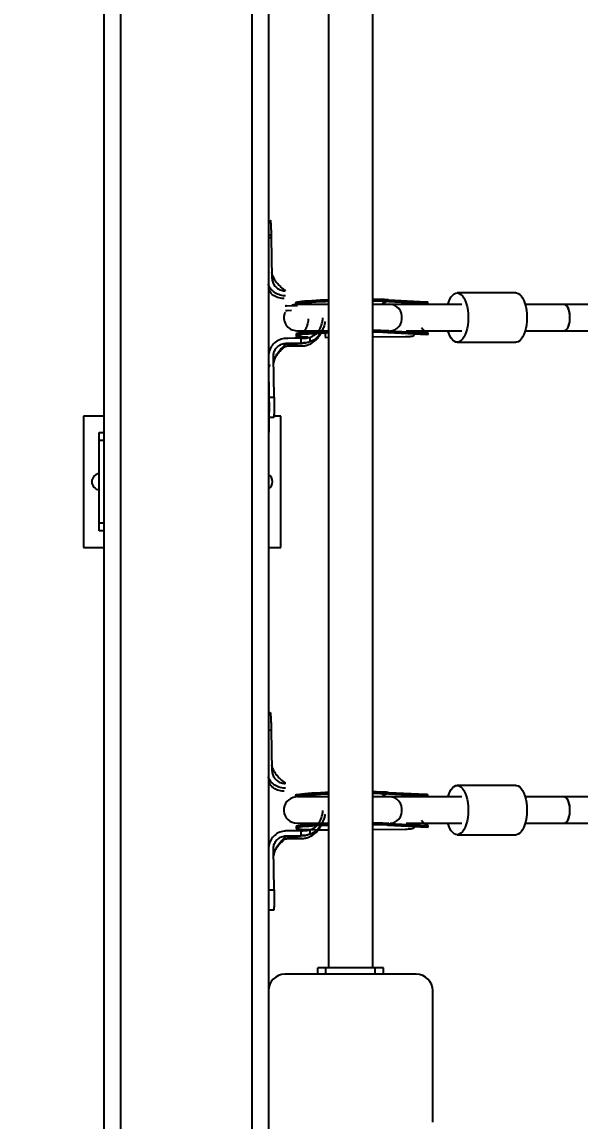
# Model space of a CAD drawing. Header units: millimetres. Extents: x -3365 to 2979, y -3775 to 2808.
# Drawn here: x -1121 to -781, y -32 to 638 of the extents above; entities that cross this region are included whole.
import ezdxf

# ---------------------------------------------------------------- set-up
doc = ezdxf.new("R2010")
doc.units = ezdxf.units.MM
for name, color, linetype in [('DIKOM_ОБЪЕКТ', 7, 'Continuous'), ('DIKOM_РАЗМЕР_ЗОНА', 7, 'Continuous'), ('DIKOM_РАЗМЕР_ОБЪЕКТА', 7, 'Continuous')]:
    doc.layers.add(name, color=color, linetype=linetype)
doc.styles.add('style1', font='arial.ttf', dxfattribs={"width": 0.8})
doc.dimstyles.new('1-50', dxfattribs={"dimtxt": 300, "dimasz": 200, "dimexe": 100, "dimexo": 0, "dimgap": 100, "dimtad": 1, "dimdec": 0, "dimtxsty": 'style1', "dimcen": 0, "dimclrd": 7, "dimclre": 7, "dimadec": 1, "dimazin": 2, "dimtfac": 1, "dimtdec": 0, "dimtmove": 0, "dimatfit": 3, "dimfxl": 0, "dimlwd": 25, "dimlwe": 18, "dimarcsym": 0})

# ---------------------------------------------------------------- blocks, each defined once
blk = doc.blocks.new('*D10')
at = {"layer": 'Defpoints', "color": 0, "transparency": 16777216}
for p in [(-921.14, 1308.33), (-1680.72, -1441.67), (325.78, -1441.67)]:
    blk.add_point(p, dxfattribs=at)
at = {"layer": 'DIKOM_РАЗМЕР_ОБЪЕКТА', "color": 7, "lineweight": 18, "transparency": 16777216}
for p, q in [((-921.14, 1308.33), (-1780.72, 1308.33)), ((325.78, -1441.67), (-1780.72, -1441.67))]:
    blk.add_line(p, q, dxfattribs=at)
at = {"layer": 'DIKOM_РАЗМЕР_ОБЪЕКТА', "color": 7, "lineweight": 25, "transparency": 16777216}
blk.add_line((-1680.72, 1108.33), (-1680.72, -1241.67), dxfattribs=at)
at = {"layer": 'DIKOM_РАЗМЕР_ОБЪЕКТА', "color": 7, "transparency": 16777216}
for points in [[(-1714.05, 1108.33), (-1647.38, 1108.33), (-1680.72, 1308.33)], [(-1714.05, -1241.67), (-1647.38, -1241.67), (-1680.72, -1441.67)]]:
    blk.add_solid(points, dxfattribs=at)
at = {"layer": 'DIKOM_РАЗМЕР_ОБЪЕКТА', "color": 0, "transparency": 16777216, "insert": (-1933.89, 16.54), "char_height": 300, "attachment_point": 5, "rotation": 90, "style": 'style1'}
blk.add_mtext('2750', dxfattribs=at)
blk = doc.blocks.new('*D12')
at = {"layer": 'Defpoints', "color": 0, "transparency": 16777216}
for p in [(-2915.08, 2808.33), (772.79, 2808.33), (178.86, -2941.67)]:
    blk.add_point(p, dxfattribs=at)
at = {"layer": 'DIKOM_РАЗМЕР_ЗОНА', "color": 7, "lineweight": 18, "transparency": 16777216}
for p, q in [((772.79, 2808.33), (-3015.08, 2808.33)), ((178.86, -2941.67), (-3015.08, -2941.67))]:
    blk.add_line(p, q, dxfattribs=at)
at = {"layer": 'DIKOM_РАЗМЕР_ЗОНА', "color": 7, "lineweight": 25, "transparency": 16777216}
blk.add_line((-2915.08, -2741.67), (-2915.08, 2608.33), dxfattribs=at)
at = {"layer": 'DIKOM_РАЗМЕР_ЗОНА', "color": 7, "transparency": 16777216}
for points in [[(-2948.41, 2608.33), (-2881.74, 2608.33), (-2915.08, 2808.33)], [(-2948.41, -2741.67), (-2881.74, -2741.67), (-2915.08, -2941.67)]]:
    blk.add_solid(points, dxfattribs=at)
at = {"layer": 'DIKOM_РАЗМЕР_ЗОНА', "color": 0, "transparency": 16777216, "insert": (-3168.25, 58.33), "char_height": 300, "attachment_point": 5, "rotation": 90, "style": 'style1'}
blk.add_mtext('5750', dxfattribs=at)

msp = doc.modelspace()

# ---------------------------------------------------------------- linework, layer by layer
at = {"layer": 'DIKOM_ОБЪЕКТ'}
for p, q in [((-1071.14, -1291.67), (-1071.14, 1308.33)), ((-1061.14, 1308.33), (-1061.14, -1291.67)), ((-981.14, -1291.67), (-981.14, 1308.33)), ((-971.14, 1068.33), (-971.14, 48.33)), ((-934.64, 1054.33), (-934.64, 62.33)), ((-907.64, 62.33), (-907.64, 1054.33)), ((-969.98, 508.4), (-971.14, 508.38)), ((-971.14, 507.09), (-969.43, 507.12)), ((-969.43, 507.12), (-968.99, 482.43)), ((-898.09, 469.12), (-898.08, 468.12)), ((-898.09, 469.12), (-875.1, 467.97)), ((-820.46, 473.3), (-856.24, 473.3)), ((-960.85, 465.44), (-959.86, 465.46)), ((-959.8, 462.46), (-960.8, 462.44)), ((-959.86, 465.46), (-953.38, 465.57)), ((-957.12, 462.51), (-959.8, 462.46)), ((-954.66, 467.25), (-954.64, 466.25)), ((-934.64, 466.3), (-953.61, 466.3)), ((-896.94, 466.3), (-907.64, 466.3)), ((-898.08, 468.12), (-875.08, 466.97)), ((-853.5, 466.3), (-896.94, 466.3)), ((-875.08, 466.97), (-875.1, 467.97)), ((-874.18, 466.8), (-874.2, 467.8)), ((-791.14, 466.3), (-814.79, 466.3)), ((-773.37, 466.3), (-791.14, 466.3)), ((-961.4, 460.7), (-961.54, 460.7)), ((-953.77, 450.3), (-934.64, 450.3)), ((-898.42, 449.15), (-873.89, 447.92)), ((-897.73, 449.15), (-898.42, 449.15)), ((-897.74, 450.15), (-897.73, 449.15)), ((-897.74, 450.15), (-874.75, 449)), ((-897.73, 449.15), (-874.73, 448)), ((-887.33, 450.3), (-853.5, 450.3)), ((-874.73, 448), (-874.75, 449)), ((-873.83, 447.92), (-873.85, 448.93)), ((-814.79, 450.3), (-791.14, 450.3)), ((-791.14, 450.3), (-773.37, 450.3)), ((-959.34, 445.63), (-960.34, 445.61)), ((-960.29, 442.62), (-959.29, 442.64)), ((-951.21, 445.77), (-959.34, 445.63)), ((-959.29, 442.64), (-951.15, 442.77)), ((-954.31, 448.28), (-954.29, 447.28)), ((-951.15, 442.77), (-951.21, 445.77)), ((-950.21, 442.82), (-948.36, 442.91)), ((-946.01, 446.22), (-945.97, 443.5)), ((-936.83, 446.27), (-934.64, 446.26)), ((-907.64, 446.54), (-887.61, 446.78)), ((-856.24, 443.3), (-820.46, 443.3)), ((-960.31, 440.88), (-960.03, 440.89)), ((-960.03, 440.89), (-951.89, 441.02)), ((-959.52, 441.79), (-959.51, 441.82)), ((-967.71, 409.81), (-968.14, 434.48)), ((-971.14, 425.31), (-970.7, 400.62)), ((-970.7, 409.76), (-967.71, 409.81)), ((-1083.64, 398.33), (-1083.64, 318.33)), ((-1071.14, 398.33), (-1083.64, 398.33)), ((-970.89, 397.59), (-967.89, 397.65)), ((-963.64, 398.33), (-967.69, 398.33)), ((-963.64, 318.33), (-963.64, 398.33)), ((-1074.14, 383.33), (-1074.14, 388.33)), ((-1074.14, 388.33), (-1071.14, 388.33)), ((-1071.14, 383.33), (-1074.14, 383.33)), ((-1074.14, 333.33), (-1074.14, 383.33)), ((-1074.14, 333.33), (-1071.14, 333.33)), ((-1074.14, 328.33), (-1074.14, 333.33)), ((-1071.14, 328.33), (-1074.14, 328.33)), ((-1083.64, 318.33), (-1071.14, 318.33)), ((-971.14, 318.33), (-963.64, 318.33)), ((-969.98, 217.53), (-971.14, 217.51)), ((-971.14, 207.09), (-969.43, 207.12)), ((-969.43, 207.12), (-968.99, 182.43)), ((-898.09, 169.12), (-898.08, 168.12)), ((-898.09, 169.12), (-875.1, 167.97)), ((-898.08, 168.12), (-875.08, 166.97)), ((-875.08, 166.97), (-875.1, 167.97)), ((-874.18, 166.8), (-874.2, 167.8)), ((-820.46, 173.3), (-856.24, 173.3)), ((-954.66, 167.25), (-954.64, 166.25)), ((-934.64, 166.3), (-953.61, 166.3)), ((-896.94, 166.3), (-907.64, 166.3)), ((-853.5, 166.3), (-896.94, 166.3)), ((-791.14, 166.3), (-814.79, 166.3)), ((-773.37, 166.3), (-791.14, 166.3)), ((-954.31, 148.28), (-954.29, 147.28)), ((-953.77, 150.3), (-934.64, 150.3)), ((-898.42, 149.15), (-873.89, 147.92)), ((-897.73, 149.15), (-898.42, 149.15)), ((-897.74, 150.15), (-897.73, 149.15)), ((-897.74, 150.15), (-874.75, 149)), ((-897.73, 149.15), (-874.73, 148)), ((-887.33, 150.3), (-853.5, 150.3)), ((-874.73, 148), (-874.75, 149)), ((-873.83, 147.92), (-873.85, 148.93)), ((-814.79, 150.3), (-791.14, 150.3)), ((-791.14, 150.3), (-773.37, 150.3)), ((-959.34, 145.63), (-960.34, 145.61)), ((-960.31, 140.88), (-960.03, 140.89)), ((-960.29, 142.62), (-959.29, 142.63)), ((-960.03, 140.89), (-951.89, 141.02)), ((-959.52, 141.79), (-959.51, 141.82)), ((-951.21, 145.77), (-959.34, 145.63)), ((-959.29, 142.63), (-951.15, 142.77)), ((-951.15, 142.77), (-951.21, 145.77)), ((-950.21, 142.82), (-948.36, 142.91)), ((-946.01, 146.22), (-945.97, 143.5)), ((-907.64, 146.54), (-887.61, 146.78)), ((-856.24, 143.3), (-820.46, 143.3)), ((-967.71, 109.81), (-968.14, 134.48)), ((-970.7, 109.76), (-967.71, 109.81)), ((-970.89, 97.59), (-967.89, 97.64)), ((-941.14, 58.33), (-941.14, 62.33)), ((-936.14, 62.33), (-941.14, 62.33)), ((-936.14, 58.33), (-936.14, 62.33)), ((-906.14, 62.33), (-936.14, 62.33)), ((-906.14, 58.33), (-906.14, 62.33)), ((-901.14, 62.33), (-906.14, 62.33)), ((-901.14, 58.33), (-901.14, 62.33)), ((-881.14, 58.33), (-961.14, 58.33)), ((-971.14, 48.33), (-971.14, -31.67)), ((-871.14, -31.67), (-871.14, 48.33)), ((-971.14, -31.67), (-971.14, -1051.67))]:
    msp.add_line(p, q, dxfattribs=at)
at = {"layer": 'DIKOM_ОБЪЕКТ', "flags": 128}
for points in [[(-861.91, 466.3), (-861.41, 467.84), (-860.7, 469.5), (-859.89, 470.89), (-858.98, 471.99), (-858.02, 472.76), (-857.01, 473.2), (-855.98, 473.29), (-854.96, 473.03), (-853.97, 472.42), (-853.03, 471.48), (-852.17, 470.23), (-851.41, 468.7), (-850.75, 466.93), (-850.23, 464.96), (-849.84, 462.83), (-849.61, 460.59), (-849.53, 458.3)], [(-820.46, 473.3), (-820.21, 473.29), (-819.18, 473.03), (-818.19, 472.42), (-817.26, 471.48), (-816.4, 470.23), (-815.63, 468.7), (-814.98, 466.93), (-814.45, 464.96), (-814.07, 462.83), (-813.83, 460.59), (-813.75, 458.3)], [(-934.64, 469), (-936.41, 468.93), (-939.37, 468.81), (-942.14, 468.67), (-944.69, 468.52), (-947.01, 468.36), (-949.06, 468.2), (-950.81, 468.03), (-952.26, 467.87), (-953.37, 467.7), (-954.15, 467.53), (-954.57, 467.36), (-954.66, 467.25)], [(-934.64, 468), (-936.4, 467.93), (-939.35, 467.81), (-942.12, 467.67), (-944.68, 467.52), (-946.99, 467.36), (-949.04, 467.2), (-950.8, 467.04), (-952.24, 466.87), (-953.36, 466.7), (-954.13, 466.53), (-954.55, 466.36), (-954.64, 466.25)], [(-896.94, 450.3), (-895.78, 450.4), (-894.29, 450.87), (-892.92, 451.68), (-891.75, 452.8), (-890.81, 454.18), (-890.16, 455.75), (-889.83, 457.43), (-889.83, 459.16), (-890.16, 460.85), (-890.81, 462.42), (-891.75, 463.8), (-892.92, 464.92), (-894.29, 465.73), (-895.78, 466.19), (-896.94, 466.3)], [(-791.14, 450.3), (-790.37, 450.49), (-789.64, 451.04), (-788.98, 451.93), (-788.42, 453.12), (-787.98, 454.55), (-787.7, 456.16), (-787.57, 457.87), (-787.61, 459.59), (-787.82, 461.26), (-788.18, 462.79), (-788.68, 464.11), (-789.3, 465.15), (-790, 465.88), (-790.76, 466.25), (-791.14, 466.3)], [(-791.14, 450.3), (-790.56, 450.4), (-789.82, 450.87), (-789.14, 451.68), (-788.55, 452.8), (-788.08, 454.18), (-787.75, 455.75), (-787.59, 457.43), (-787.59, 459.16), (-787.75, 460.85), (-788.08, 462.42), (-788.55, 463.8), (-789.14, 464.92), (-789.82, 465.73), (-790.56, 466.19), (-791.14, 466.3)], [(-849.53, 458.3), (-849.61, 456.01), (-849.84, 453.77), (-850.23, 451.64), (-850.75, 449.67), (-851.41, 447.9), (-852.17, 446.37), (-853.03, 445.12), (-853.97, 444.18), (-854.96, 443.57), (-855.98, 443.31), (-857.01, 443.4), (-858.02, 443.84), (-858.98, 444.61), (-859.89, 445.71), (-860.7, 447.1), (-861.41, 448.76), (-861.91, 450.3)], [(-813.75, 458.3), (-813.83, 456.01), (-814.07, 453.77), (-814.45, 451.64), (-814.98, 449.67), (-815.63, 447.9), (-816.4, 446.37), (-817.26, 445.12), (-818.19, 444.18), (-819.18, 443.57), (-820.21, 443.31), (-820.46, 443.3)], [(-934.64, 450.01), (-936.07, 449.96), (-939.02, 449.83), (-941.79, 449.69), (-944.34, 449.54), (-946.66, 449.39), (-948.71, 449.23), (-950.47, 449.06), (-951.91, 448.89), (-953.03, 448.72), (-953.8, 448.55), (-954.22, 448.39), (-954.31, 448.28)], [(-934.64, 449.01), (-936.05, 448.96), (-939, 448.83), (-941.77, 448.69), (-944.33, 448.55), (-946.64, 448.39), (-948.69, 448.23), (-950.45, 448.06), (-951.89, 447.89), (-953.01, 447.72), (-953.78, 447.55), (-954.2, 447.39), (-954.27, 447.23), (-953.99, 447.08), (-953.35, 446.93), (-952.36, 446.8), (-951.04, 446.68), (-949.4, 446.57), (-947.47, 446.48), (-947.22, 446.47)], [(-898.42, 449.15), (-899.36, 449.26), (-899.65, 449.32)], [(-877.95, 452.23), (-877.36, 451.43), (-876.12, 450.23)], [(-934.64, 169), (-936.41, 168.93), (-939.37, 168.81), (-942.14, 168.67), (-944.69, 168.52), (-947.01, 168.36), (-949.06, 168.2), (-950.81, 168.03), (-952.26, 167.87), (-953.37, 167.7), (-954.15, 167.53), (-954.57, 167.36), (-954.66, 167.25)], [(-934.64, 168), (-936.4, 167.93), (-939.35, 167.81), (-942.12, 167.67), (-944.68, 167.52), (-946.99, 167.36), (-949.04, 167.2), (-950.8, 167.04), (-952.24, 166.87), (-953.36, 166.7), (-954.13, 166.53), (-954.55, 166.36), (-954.64, 166.25)], [(-861.91, 166.3), (-861.41, 167.84), (-860.7, 169.5), (-859.89, 170.89), (-858.98, 171.99), (-858.02, 172.76), (-857.01, 173.2), (-855.98, 173.29), (-854.96, 173.03), (-853.97, 172.42), (-853.03, 171.48), (-852.17, 170.23), (-851.41, 168.7), (-850.75, 166.93), (-850.23, 164.96), (-849.84, 162.83), (-849.61, 160.59), (-849.53, 158.3)], [(-820.46, 173.3), (-820.21, 173.29), (-819.18, 173.03), (-818.19, 172.42), (-817.26, 171.48), (-816.4, 170.23), (-815.63, 168.7), (-814.98, 166.93), (-814.45, 164.96), (-814.07, 162.83), (-813.83, 160.59), (-813.75, 158.3)], [(-896.94, 150.3), (-895.78, 150.4), (-894.29, 150.87), (-892.92, 151.68), (-891.75, 152.8), (-890.81, 154.18), (-890.16, 155.75), (-889.83, 157.43), (-889.83, 159.16), (-890.16, 160.85), (-890.81, 162.42), (-891.75, 163.8), (-892.92, 164.92), (-894.29, 165.73), (-895.78, 166.19), (-896.94, 166.3)], [(-791.14, 150.3), (-790.37, 150.49), (-789.64, 151.04), (-788.98, 151.93), (-788.42, 153.12), (-787.98, 154.55), (-787.7, 156.16), (-787.57, 157.87), (-787.61, 159.59), (-787.82, 161.26), (-788.18, 162.79), (-788.68, 164.11), (-789.3, 165.15), (-790, 165.88), (-790.76, 166.25), (-791.14, 166.3)], [(-791.14, 150.3), (-790.56, 150.4), (-789.82, 150.87), (-789.14, 151.68), (-788.55, 152.8), (-788.08, 154.18), (-787.75, 155.75), (-787.59, 157.43), (-787.59, 159.16), (-787.75, 160.85), (-788.08, 162.42), (-788.55, 163.8), (-789.14, 164.92), (-789.82, 165.73), (-790.56, 166.19), (-791.14, 166.3)], [(-849.53, 158.3), (-849.61, 156.01), (-849.84, 153.77), (-850.23, 151.64), (-850.75, 149.67), (-851.41, 147.9), (-852.17, 146.37), (-853.03, 145.12), (-853.97, 144.18), (-854.96, 143.57), (-855.98, 143.31), (-857.01, 143.4), (-858.02, 143.84), (-858.98, 144.61), (-859.89, 145.71), (-860.7, 147.1), (-861.41, 148.76), (-861.91, 150.3)], [(-813.75, 158.3), (-813.83, 156.01), (-814.07, 153.77), (-814.45, 151.64), (-814.98, 149.67), (-815.63, 147.9), (-816.4, 146.37), (-817.26, 145.12), (-818.19, 144.18), (-819.18, 143.57), (-820.21, 143.31), (-820.46, 143.3)], [(-934.64, 150.01), (-936.07, 149.96), (-939.02, 149.83), (-941.79, 149.69), (-944.34, 149.54), (-946.66, 149.39), (-948.71, 149.23), (-950.47, 149.06), (-951.91, 148.89), (-953.03, 148.72), (-953.8, 148.55), (-954.22, 148.39), (-954.31, 148.28)], [(-934.64, 149.01), (-936.05, 148.96), (-939, 148.83), (-941.77, 148.69), (-944.33, 148.55), (-946.64, 148.39), (-948.69, 148.23), (-950.45, 148.06), (-951.89, 147.89), (-953.01, 147.72), (-953.78, 147.55), (-954.2, 147.39), (-954.27, 147.23), (-953.99, 147.08), (-953.35, 146.93), (-952.36, 146.8), (-951.04, 146.68), (-949.4, 146.57), (-947.47, 146.48), (-945.25, 146.4), (-942.78, 146.34), (-940.09, 146.3), (-937.2, 146.27), (-934.64, 146.26)], [(-934.64, 149.01), (-936.05, 148.96), (-939, 148.83), (-941.77, 148.69), (-944.33, 148.55), (-946.64, 148.39), (-948.69, 148.23), (-950.45, 148.06), (-951.89, 147.89), (-953.01, 147.72), (-953.78, 147.55), (-954.2, 147.39), (-954.27, 147.23), (-953.99, 147.08), (-953.35, 146.93), (-952.36, 146.8), (-951.04, 146.68), (-949.4, 146.57), (-947.47, 146.48), (-947.22, 146.47)], [(-898.42, 149.15), (-899.36, 149.26), (-899.65, 149.32)], [(-877.95, 152.23), (-877.36, 151.43), (-876.12, 150.23)]]:
    msp.add_lwpolyline(points, dxfattribs=at)
at = {"layer": 'DIKOM_ОБЪЕКТ'}
for centre, radius, start, end in [((-909.39, 224.37), 245.01, 87.35632, 89.59053), ((-953.77, 458.3), 8, 96.21312, 115.81644), ((-909.38, 223.29), 245.1, 87.35605, 89.5938), ((-897.64, 461.23), 6.91, 93.627, 132.78872), ((-953.77, 458.3), 8, 154.95948, 270), ((-909.53, 187.91), 262.51, 87.42647, 89.58788), ((-909.56, 185.36), 264.05, 87.43219, 89.58494), ((-1073.64, 358.33), 5, 95.73917, 180), ((-973.64, 358.33), 5, 0, 60), ((-1073.64, 358.33), 5, 180, 264.26083), ((-973.64, 358.33), 5, 300, 0), ((-909.41, -76.2), 245.58, 87.3589, 89.58795), ((-909.39, -76.92), 245.31, 87.35701, 89.59284), ((-897.64, 161.23), 6.91, 93.62993, 132.78579), ((-953.77, 158.3), 8, 96.21312, 270), ((-909.61, -115.07), 265.48, 87.43859, 89.57577), ((-909.56, -114.64), 264.05, 87.43219, 89.58494), ((-961.14, 48.33), 10, 90, 180), ((-881.14, 48.33), 10, 0, 90)]:
    msp.add_arc(centre, radius, start, end, dxfattribs=at)
for points, knots in [([(-969.98, 517.49), (-969.96, 517.47), (-969.92, 517.43), (-969.84, 516.7), (-969.75, 515.44), (-969.66, 513.63), (-969.55, 511), (-969.48, 508.58), (-969.43, 507.12)], [0, 0, 0, 0, 0.127549, 0.282777, 0.442509, 0.597737, 0.757466, 1, 1, 1, 1]), ([(-960.51, 474.63), (-960.7, 474.7), (-961.1, 474.84), (-961.96, 475.54), (-962.9, 476.39), (-964.03, 477.32), (-964.98, 478.26), (-965.95, 479.36), (-967.05, 480.8), (-967.96, 482.44), (-968.56, 483.95), (-968.83, 484.79), (-968.98, 485.34), (-969.03, 485.58), (-969.05, 485.67)], [0, 0, 0, 0, 0.042865, 0.089169, 0.227718, 0.327811, 0.424984, 0.532171, 0.650254, 0.817672, 0.900808, 0.941221, 0.975672, 1, 1, 1, 1]), ([(-968.99, 482.43), (-968.98, 482.21), (-968.93, 481.09), (-968.37, 479.11), (-966.81, 476.87), (-964.6, 475.27), (-962.49, 474.62), (-961.22, 474.59), (-960.85, 474.58)], [0, 0, 0, 0, 0.054131, 0.268333, 0.482534, 0.697283, 0.911983, 1, 1, 1, 1]), ([(-960.8, 471.58), (-960.89, 471.58), (-961.31, 471.58), (-962.97, 471.67), (-965.77, 472.42), (-968.79, 474.6), (-970.67, 476.84), (-971.06, 478.35), (-971.14, 478.66)], [0, 0, 0, 0, 0.019063, 0.095389, 0.373318, 0.651245, 0.927944, 1, 1, 1, 1]), ([(-961.54, 469.83), (-961.63, 469.83), (-962.05, 469.83), (-963.71, 469.92), (-966.47, 470.69), (-969.44, 472.64), (-970.62, 474.52), (-971.14, 475.34)], [0, 0, 0, 0, 0.021953, 0.109855, 0.429933, 0.750008, 1, 1, 1, 1]), ([(-960.11, 465.45), (-960.23, 465.44), (-960.36, 465.43), (-960.49, 465.49), (-960.51, 465.5)], [0, 0, 0, 0, 0.870768, 1, 1, 1, 1]), ([(-875.1, 467.97), (-874.81, 467.96), (-874.29, 467.93), (-874.26, 467.84), (-874.24, 467.8)], [0, 0, 0, 0, 0.554091, 1, 1, 1, 1]), ([(-874.77, 466.3), (-874.68, 466.37), (-874.33, 466.62), (-874.13, 466.79), (-874.24, 466.92), (-874.79, 466.95), (-875.08, 466.97)], [0, 0, 0, 0, 0.100104, 0.386813, 0.676673, 1, 1, 1, 1]), ([(-946.95, 457.59), (-946.97, 457.09), (-947.01, 456.02), (-947.35, 454.35), (-947.95, 452.58), (-948.89, 450.8), (-950.11, 449.16), (-951.47, 447.84), (-952.8, 446.86), (-953.95, 446.21), (-954.8, 445.82), (-955.1, 445.72), (-955.15, 445.7)], [0, 0, 0, 0, 0.096665, 0.206064, 0.325932, 0.4554, 0.592361, 0.717109, 0.823633, 0.913126, 0.987301, 1, 1, 1, 1]), ([(-946.01, 446.22), (-945.44, 446.43), (-943.87, 447.02), (-941.59, 448.81), (-939.42, 451.81), (-938.35, 455.07), (-937.99, 457.3), (-938.03, 458.11), (-938.03, 458.13)], [0, 0, 0, 0, 0.121319, 0.331322, 0.564194, 0.841423, 0.996248, 1, 1, 1, 1]), ([(-936.68, 455.9), (-936.8, 455.26), (-937.07, 453.74), (-937.87, 451.44), (-939.13, 449.02), (-940.84, 446.83), (-943.09, 444.81), (-944.95, 443.96), (-945.97, 443.5)], [0, 0, 0, 0, 0.119615, 0.282589, 0.445512, 0.619966, 0.794259, 1, 1, 1, 1]), ([(-948.82, 450.3), (-948.89, 450.24), (-949.15, 450.03), (-949.61, 449.7), (-949.83, 449.53), (-949.79, 449.47), (-949.77, 449.45)], [0, 0, 0, 0, 0.084923, 0.294747, 0.73836, 1, 1, 1, 1]), ([(-949.36, 448.48), (-949.36, 448.44), (-949.36, 448.32), (-948.55, 448.35), (-946.97, 448.45), (-944.65, 448.63), (-942.01, 448.8), (-939.07, 448.95), (-936.59, 449.06), (-935.06, 449.12), (-934.64, 449.13)], [0, 0, 0, 0, 0.071347, 0.211829, 0.357662, 0.50761, 0.656135, 0.802447, 0.946497, 1, 1, 1, 1]), ([(-946.69, 441.8), (-946.25, 441.98), (-944.57, 442.68), (-942.45, 444.27), (-940.53, 446.44), (-939.24, 448.47), (-938.46, 450.01), (-938.2, 450.91), (-938.18, 450.99)], [0, 0, 0, 0, 0.109855, 0.425799, 0.603739, 0.781771, 0.982305, 1, 1, 1, 1]), ([(-936.55, 449.06), (-936.54, 448.74), (-936.51, 447.97), (-936.62, 447.21), (-936.68, 446.77)], [0, 0, 0, 0, 0.415858, 1, 1, 1, 1]), ([(-873.86, 448.93), (-873.95, 448.96), (-874.13, 449.02), (-875, 449.43), (-875.74, 449.96), (-876.12, 450.23)], [0, 0, 0, 0, 0.337797, 0.658889, 1, 1, 1, 1]), ([(-874.75, 449), (-874.45, 448.97), (-873.99, 448.94), (-873.95, 448.93), (-873.94, 448.93)], [0, 0, 0, 0, 0.633378, 1, 1, 1, 1]), ([(-960.34, 445.61), (-960.43, 445.61), (-960.85, 445.6), (-962.5, 445.46), (-965.23, 444.61), (-968.25, 442.37), (-970.35, 439.26), (-971.11, 436.44), (-971.14, 434.83), (-971.14, 434.45)], [0, 0, 0, 0, 0.01481, 0.074108, 0.288783, 0.503463, 0.718045, 0.933088, 1, 1, 1, 1]), ([(-968.14, 434.48), (-968.14, 434.57), (-968.15, 435.03), (-968.04, 436.24), (-967.46, 438.19), (-965.99, 440.31), (-963.78, 441.92), (-961.75, 442.55), (-960.57, 442.6), (-960.29, 442.62)], [0, 0, 0, 0, 0.022082, 0.110618, 0.289013, 0.50289, 0.717711, 0.931831, 1, 1, 1, 1]), ([(-968.06, 429.93), (-968.02, 430.2), (-967.89, 431.08), (-967.48, 432.61), (-966.65, 434.81), (-965.23, 437.12), (-963.9, 438.83), (-962.62, 440.1), (-961.81, 441.03), (-961.1, 441.75), (-960.6, 442.2), (-960.43, 442.33), (-960.29, 442.41), (-960.19, 442.46), (-960.13, 442.48), (-960.1, 442.5), (-960.07, 442.51), (-960.07, 442.51), (-960.08, 442.51)], [0, 0, 0, 0, 0.057578, 0.185266, 0.346995, 0.503869, 0.684727, 0.767443, 0.847674, 0.943068, 0.957117, 0.968391, 0.978444, 0.982862, 0.986573, 0.990178, 0.994222, 1, 1, 1, 1]), ([(-959.53, 441.82), (-959.4, 441.87), (-959.26, 441.92), (-958.9, 441.99), (-958.61, 442.05), (-958.2, 442.11), (-957.84, 442.15), (-957.74, 442.17), (-957.68, 442.17), (-957.63, 442.18), (-957.58, 442.18), (-957.53, 442.19), (-957.48, 442.2), (-957.43, 442.2), (-957.38, 442.21), (-957.33, 442.21), (-957.29, 442.22), (-957.24, 442.22), (-957.2, 442.23), (-957.15, 442.23), (-957.11, 442.24), (-957.06, 442.24), (-957.02, 442.25), (-956.98, 442.25), (-956.93, 442.26), (-956.89, 442.26), (-956.85, 442.26), (-956.02, 442.35), (-954.08, 442.52), (-951.46, 442.69), (-950.18, 442.78), (-950.05, 442.79)], [0, 0, 0, 0, 0.157079, 0.164979, 0.213615, 0.316998, 0.342815, 0.349269, 0.35557, 0.361723, 0.367734, 0.373607, 0.379347, 0.384957, 0.390442, 0.395807, 0.401052, 0.406184, 0.411203, 0.416113, 0.420918, 0.425619, 0.430219, 0.43472, 0.439125, 0.443436, 0.447654, 0.451783, 0.702164, 0.971157, 1, 1, 1, 1]), ([(-951.21, 445.77), (-951.12, 445.77), (-950.7, 445.78), (-949.93, 445.79), (-948.27, 445.78), (-946.98, 446.03), (-946.01, 446.22)], [0, 0, 0, 0, 0.048446, 0.242258, 0.436071, 1, 1, 1, 1]), ([(-950.07, 442.79), (-950.17, 442.79), (-950.53, 442.78), (-950.88, 442.78), (-951.15, 442.77)], [0, 0, 0, 0, 0.25633, 1, 1, 1, 1]), ([(-945.97, 443.5), (-946.62, 443.3), (-947.95, 442.89), (-949.35, 442.82), (-950.07, 442.79)], [0, 0, 0, 0, 0.491618, 1, 1, 1, 1]), ([(-887.61, 446.78), (-887.05, 446.79), (-885.92, 446.8), (-884.33, 446.9), (-883.07, 447.17), (-882.29, 447.65), (-882.11, 448.13), (-882.02, 448.35)], [0, 0, 0, 0, 0.211765, 0.423588, 0.633083, 0.834058, 1, 1, 1, 1]), ([(-873.86, 447.92), (-873.88, 447.93), (-873.93, 447.94), (-874.45, 447.98), (-874.73, 448)], [0, 0, 0, 0, 0.456565, 1, 1, 1, 1]), ([(-966.86, 434.05), (-966.68, 434.37), (-966.36, 434.92), (-965.66, 435.97), (-964.93, 436.93), (-964.04, 437.92), (-963.05, 438.81), (-962.4, 439.51), (-961.93, 439.95), (-961.52, 440.31), (-961.11, 440.69), (-960.77, 440.8), (-960.66, 440.83)], [0, 0, 0, 0, 0.149351, 0.260376, 0.384527, 0.53664, 0.680977, 0.801875, 0.846784, 0.894963, 0.966248, 1, 1, 1, 1]), ([(-960.66, 440.83), (-960.64, 440.84), (-960.52, 440.88), (-960.41, 440.88), (-960.31, 440.88)], [0, 0, 0, 0, 0.122819, 1, 1, 1, 1]), ([(-950.79, 441.04), (-950.91, 441.05), (-952.13, 441.1), (-954.65, 441.18), (-956.47, 441.29), (-957.24, 441.35), (-957.28, 441.35), (-957.32, 441.35), (-957.35, 441.35), (-957.39, 441.36), (-957.43, 441.36), (-957.47, 441.36), (-957.52, 441.37), (-957.56, 441.37), (-957.6, 441.37), (-957.64, 441.38), (-957.69, 441.38), (-957.73, 441.39), (-957.77, 441.39), (-957.82, 441.39), (-957.86, 441.4), (-957.91, 441.4), (-957.96, 441.41), (-958, 441.41), (-958.05, 441.42), (-958.15, 441.43), (-958.47, 441.46), (-959.08, 441.54), (-959.61, 441.66), (-959.55, 441.77), (-959.53, 441.82)], [0, 0, 0, 0, 0.025966, 0.268123, 0.493527, 0.497243, 0.50104, 0.504921, 0.508887, 0.512939, 0.51708, 0.521312, 0.525637, 0.530058, 0.534576, 0.539196, 0.543918, 0.548747, 0.553686, 0.558736, 0.563903, 0.56919, 0.574601, 0.58014, 0.585813, 0.591623, 0.614865, 0.707934, 0.858527, 1, 1, 1, 1]), ([(-951.89, 441.02), (-951.8, 441.02), (-951.44, 441.03), (-951.08, 441.04), (-950.81, 441.04)], [0, 0, 0, 0, 0.256329, 1, 1, 1, 1]), ([(-950.81, 441.04), (-950.11, 441.08), (-948.7, 441.15), (-947.37, 441.58), (-946.69, 441.8)], [0, 0, 0, 0, 0.492161, 1, 1, 1, 1]), ([(-970.25, 429.7), (-970.55, 429.11), (-970.94, 428.34), (-971.1, 427.49), (-971.14, 427.29)], [0, 0, 0, 0, 0.763503, 1, 1, 1, 1]), ([(-967.71, 409.81), (-967.7, 409.73), (-967.7, 409.3), (-967.69, 407.54), (-967.68, 405.05), (-967.7, 402.38), (-967.72, 400.41), (-967.76, 398.91), (-967.81, 397.99), (-967.86, 397.59), (-967.89, 397.68), (-967.9, 397.69)], [0, 0, 0, 0, 0.011866, 0.059336, 0.250338, 0.392717, 0.539223, 0.6816, 0.828107, 0.970483, 1, 1, 1, 1]), ([(-971.14, 391.03), (-971.14, 390.87), (-971.1, 390.13), (-971.03, 389.27), (-970.95, 388.53), (-970.87, 388.38), (-970.81, 388.8), (-970.76, 389.78), (-970.72, 391.28), (-970.69, 393.29), (-970.68, 395.58), (-970.69, 398.05), (-970.7, 399.76), (-970.7, 400.62)], [0, 0, 0, 0, 0.025369, 0.124591, 0.226692, 0.325915, 0.428015, 0.527238, 0.629339, 0.728562, 0.830662, 0.914478, 1, 1, 1, 1]), ([(-969.98, 217.49), (-969.96, 217.47), (-969.92, 217.43), (-969.84, 216.7), (-969.75, 215.44), (-969.66, 213.63), (-969.55, 211), (-969.48, 208.58), (-969.43, 207.12)], [0, 0, 0, 0, 0.127549, 0.282777, 0.442506, 0.597737, 0.757467, 1, 1, 1, 1]), ([(-960.51, 174.63), (-960.7, 174.7), (-961.1, 174.84), (-961.96, 175.54), (-962.9, 176.39), (-964.03, 177.32), (-964.98, 178.26), (-965.95, 179.36), (-967.05, 180.8), (-967.96, 182.44), (-968.56, 183.95), (-968.83, 184.79), (-968.98, 185.34), (-969.03, 185.58), (-969.05, 185.67)], [0, 0, 0, 0, 0.042862, 0.08917, 0.227715, 0.327811, 0.424984, 0.532167, 0.650249, 0.817667, 0.90081, 0.941223, 0.975667, 1, 1, 1, 1]), ([(-968.99, 182.43), (-968.98, 182.21), (-968.93, 181.09), (-968.37, 179.11), (-966.81, 176.87), (-964.6, 175.27), (-962.49, 174.62), (-961.22, 174.59), (-960.85, 174.58)], [0, 0, 0, 0, 0.054132, 0.268334, 0.482528, 0.697283, 0.911983, 1, 1, 1, 1]), ([(-960.8, 171.58), (-960.89, 171.58), (-961.31, 171.58), (-962.97, 171.67), (-965.77, 172.42), (-968.79, 174.6), (-970.67, 176.84), (-971.06, 178.35), (-971.14, 178.66)], [0, 0, 0, 0, 0.019063, 0.095389, 0.373319, 0.651246, 0.927952, 1, 1, 1, 1]), ([(-961.54, 169.83), (-961.63, 169.83), (-962.05, 169.83), (-963.71, 169.92), (-966.47, 170.69), (-969.44, 172.64), (-970.62, 174.52), (-971.14, 175.34)], [0, 0, 0, 0, 0.021953, 0.109854, 0.429929, 0.750002, 1, 1, 1, 1]), ([(-875.1, 167.97), (-874.81, 167.96), (-874.29, 167.93), (-874.26, 167.84), (-874.24, 167.8)], [0, 0, 0, 0, 0.554091, 1, 1, 1, 1]), ([(-874.77, 166.3), (-874.68, 166.37), (-874.33, 166.62), (-874.13, 166.79), (-874.24, 166.92), (-874.79, 166.95), (-875.08, 166.97)], [0, 0, 0, 0, 0.100104, 0.386809, 0.676672, 1, 1, 1, 1]), ([(-946.01, 146.22), (-945.44, 146.43), (-943.87, 147.02), (-941.59, 148.81), (-939.42, 151.81), (-938.35, 155.07), (-937.99, 157.3), (-938.03, 158.11), (-938.03, 158.13)], [0, 0, 0, 0, 0.121319, 0.331322, 0.564194, 0.841431, 0.996248, 1, 1, 1, 1]), ([(-936.68, 155.9), (-936.8, 155.26), (-937.07, 153.74), (-937.87, 151.44), (-939.13, 149.02), (-940.84, 146.83), (-943.09, 144.81), (-944.95, 143.96), (-945.97, 143.5)], [0, 0, 0, 0, 0.119615, 0.282589, 0.445512, 0.619966, 0.794259, 1, 1, 1, 1]), ([(-948.82, 150.3), (-948.89, 150.24), (-949.15, 150.03), (-949.61, 149.7), (-949.83, 149.53), (-949.79, 149.47), (-949.77, 149.45)], [0, 0, 0, 0, 0.084923, 0.294747, 0.73836, 1, 1, 1, 1]), ([(-946.69, 141.8), (-946.25, 141.98), (-944.57, 142.68), (-942.45, 144.27), (-940.53, 146.44), (-939.24, 148.47), (-938.46, 150.01), (-938.2, 150.91), (-938.18, 150.99)], [0, 0, 0, 0, 0.109856, 0.4258, 0.603746, 0.781771, 0.982305, 1, 1, 1, 1]), ([(-887.61, 146.78), (-887.05, 146.79), (-885.92, 146.8), (-884.33, 146.9), (-883.07, 147.17), (-882.29, 147.65), (-882.11, 148.13), (-882.02, 148.35)], [0, 0, 0, 0, 0.211764, 0.423585, 0.633082, 0.834051, 1, 1, 1, 1]), ([(-873.86, 148.93), (-873.95, 148.96), (-874.13, 149.02), (-875, 149.43), (-875.74, 149.96), (-876.12, 150.23)], [0, 0, 0, 0, 0.337801, 0.658897, 1, 1, 1, 1]), ([(-874.75, 149), (-874.45, 148.97), (-873.99, 148.94), (-873.95, 148.93), (-873.94, 148.93)], [0, 0, 0, 0, 0.633378, 1, 1, 1, 1]), ([(-873.86, 147.92), (-873.88, 147.93), (-873.93, 147.94), (-874.45, 147.98), (-874.73, 148)], [0, 0, 0, 0, 0.456564, 1, 1, 1, 1]), ([(-960.34, 145.61), (-960.43, 145.61), (-960.85, 145.6), (-962.5, 145.46), (-965.23, 144.61), (-968.25, 142.37), (-970.35, 139.26), (-971.11, 136.44), (-971.14, 134.83), (-971.14, 134.44)], [0, 0, 0, 0, 0.01481, 0.074108, 0.288783, 0.503462, 0.718039, 0.933088, 1, 1, 1, 1]), ([(-968.14, 134.48), (-968.14, 134.57), (-968.15, 135.03), (-968.04, 136.24), (-967.46, 138.19), (-965.99, 140.31), (-963.78, 141.92), (-961.75, 142.55), (-960.57, 142.6), (-960.29, 142.62)], [0, 0, 0, 0, 0.022082, 0.110617, 0.289012, 0.502889, 0.717715, 0.931832, 1, 1, 1, 1]), ([(-968.06, 129.93), (-968.02, 130.2), (-967.89, 131.08), (-967.48, 132.61), (-966.65, 134.81), (-965.23, 137.12), (-963.9, 138.83), (-962.62, 140.1), (-961.81, 141.03), (-961.1, 141.74), (-960.6, 142.2), (-960.43, 142.33), (-960.29, 142.41), (-960.19, 142.46), (-960.13, 142.48), (-960.1, 142.5), (-960.07, 142.51), (-960.07, 142.51), (-960.08, 142.51)], [0, 0, 0, 0, 0.057578, 0.185266, 0.346994, 0.503868, 0.684727, 0.767443, 0.847677, 0.943067, 0.95712, 0.968394, 0.978444, 0.982862, 0.986573, 0.990178, 0.994222, 1, 1, 1, 1]), ([(-966.86, 134.05), (-966.68, 134.37), (-966.36, 134.92), (-965.66, 135.97), (-964.93, 136.93), (-964.04, 137.92), (-963.05, 138.81), (-962.4, 139.51), (-961.93, 139.95), (-961.52, 140.31), (-961.11, 140.69), (-960.77, 140.79), (-960.66, 140.83)], [0, 0, 0, 0, 0.149351, 0.260375, 0.384532, 0.536639, 0.680976, 0.801873, 0.846787, 0.894961, 0.966251, 1, 1, 1, 1]), ([(-960.66, 140.83), (-960.64, 140.84), (-960.52, 140.88), (-960.41, 140.88), (-960.31, 140.88)], [0, 0, 0, 0, 0.122819, 1, 1, 1, 1]), ([(-950.79, 141.04), (-950.91, 141.05), (-952.13, 141.1), (-954.65, 141.18), (-956.47, 141.29), (-957.24, 141.35), (-957.28, 141.35), (-957.32, 141.35), (-957.35, 141.35), (-957.39, 141.36), (-957.43, 141.36), (-957.47, 141.36), (-957.52, 141.37), (-957.56, 141.37), (-957.6, 141.37), (-957.64, 141.38), (-957.69, 141.38), (-957.73, 141.39), (-957.77, 141.39), (-957.82, 141.39), (-957.86, 141.4), (-957.91, 141.4), (-957.96, 141.41), (-958, 141.41), (-958.05, 141.42), (-958.15, 141.43), (-958.47, 141.46), (-959.08, 141.54), (-959.61, 141.66), (-959.55, 141.77), (-959.53, 141.82)], [0, 0, 0, 0, 0.025966, 0.268123, 0.493526, 0.497243, 0.50104, 0.504921, 0.508887, 0.512939, 0.51708, 0.521312, 0.525637, 0.530058, 0.534576, 0.539196, 0.543918, 0.548747, 0.553685, 0.558736, 0.563903, 0.56919, 0.574601, 0.58014, 0.585813, 0.591623, 0.614865, 0.707934, 0.858527, 1, 1, 1, 1]), ([(-959.53, 141.82), (-959.4, 141.87), (-959.26, 141.92), (-958.9, 141.99), (-958.61, 142.05), (-958.2, 142.11), (-957.84, 142.15), (-957.74, 142.17), (-957.68, 142.17), (-957.63, 142.18), (-957.58, 142.18), (-957.53, 142.19), (-957.48, 142.2), (-957.43, 142.2), (-957.38, 142.21), (-957.33, 142.21), (-957.29, 142.22), (-957.24, 142.22), (-957.2, 142.23), (-957.15, 142.23), (-957.11, 142.24), (-957.06, 142.24), (-957.02, 142.25), (-956.98, 142.25), (-956.93, 142.25), (-956.89, 142.26), (-956.85, 142.26), (-956.02, 142.35), (-954.08, 142.52), (-951.46, 142.69), (-950.18, 142.78), (-950.05, 142.79)], [0, 0, 0, 0, 0.157079, 0.164979, 0.213615, 0.316998, 0.342815, 0.349269, 0.35557, 0.361723, 0.367734, 0.373607, 0.379346, 0.384957, 0.390442, 0.395806, 0.401052, 0.406184, 0.411203, 0.416113, 0.420918, 0.425619, 0.430219, 0.43472, 0.439125, 0.443436, 0.447654, 0.451783, 0.702165, 0.971157, 1, 1, 1, 1]), ([(-951.89, 141.02), (-951.8, 141.02), (-951.44, 141.03), (-951.08, 141.04), (-950.81, 141.04)], [0, 0, 0, 0, 0.256328, 1, 1, 1, 1]), ([(-951.21, 145.77), (-951.12, 145.77), (-950.7, 145.77), (-949.93, 145.79), (-948.27, 145.78), (-946.98, 146.03), (-946.01, 146.22)], [0, 0, 0, 0, 0.048446, 0.242259, 0.436072, 1, 1, 1, 1]), ([(-950.07, 142.79), (-950.17, 142.79), (-950.53, 142.78), (-950.88, 142.78), (-951.15, 142.77)], [0, 0, 0, 0, 0.25633, 1, 1, 1, 1]), ([(-950.81, 141.04), (-950.11, 141.08), (-948.7, 141.15), (-947.37, 141.58), (-946.69, 141.8)], [0, 0, 0, 0, 0.492161, 1, 1, 1, 1]), ([(-945.97, 143.5), (-946.62, 143.3), (-947.95, 142.89), (-949.35, 142.82), (-950.07, 142.79)], [0, 0, 0, 0, 0.491618, 1, 1, 1, 1]), ([(-967.71, 109.81), (-967.7, 109.73), (-967.7, 109.3), (-967.69, 107.54), (-967.68, 105.05), (-967.7, 102.38), (-967.72, 100.41), (-967.76, 98.91), (-967.81, 97.99), (-967.86, 97.59), (-967.89, 97.68), (-967.9, 97.69)], [0, 0, 0, 0, 0.011866, 0.059336, 0.250338, 0.392717, 0.539224, 0.6816, 0.828106, 0.970483, 1, 1, 1, 1])]:
    msp.add_open_spline(points, degree=3, knots=knots, dxfattribs=at)

# ---------------------------------------------------------------- dimensions: what is measured, and where the dimension line sits
at = {"layer": 'DIKOM_РАЗМЕР_ЗОНА'}
dim = msp.add_linear_dim(base=(-2915.08, 2808.33), p1=(178.86, -2941.67), p2=(772.79, 2808.33), angle=90, dimstyle='1-50', dxfattribs=at)
dim.commit()
dim.dimension.update_dxf_attribs({"geometry": '*D12', "text_midpoint": (-2915.08, 58.33), "dimtype": 160})
at = {"layer": 'DIKOM_РАЗМЕР_ОБЪЕКТА'}
dim = msp.add_linear_dim(base=(-1680.72, -1441.67), p1=(-921.14, 1308.33), p2=(325.78, -1441.67), angle=90, dimstyle='1-50', dxfattribs=at)
dim.commit()
dim.dimension.update_dxf_attribs({"geometry": '*D10', "text_midpoint": (-1680.72, 16.54), "dimtype": 160})

doc.saveas('drawing.dxf')
